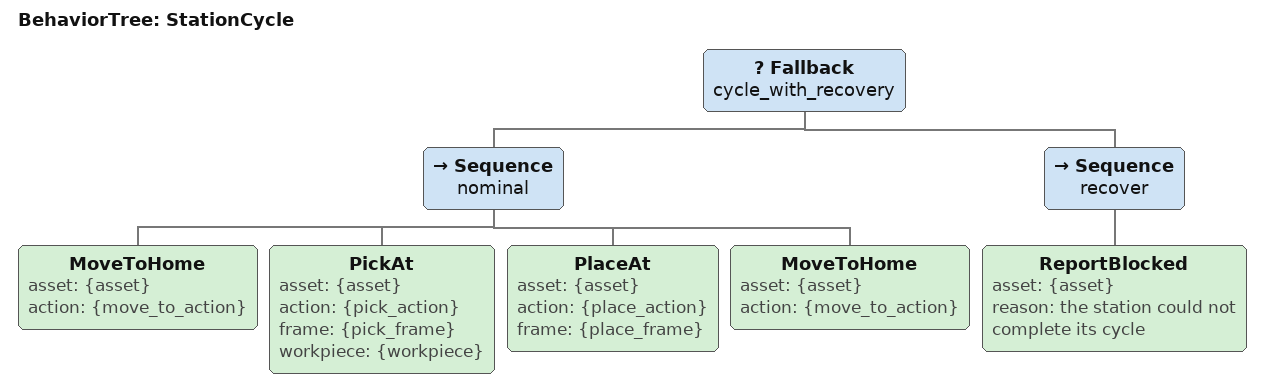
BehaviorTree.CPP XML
<?xml version="1.0"?>
<root BTCPP_format="4" main_tree_to_execute="StationCycle">

  <BehaviorTree ID="StationCycle">
    <Fallback name="cycle_with_recovery">

      <Sequence name="nominal">
        <MoveToHome asset="{asset}" action="{move_to_action}" />
        <PickAt     asset="{asset}" action="{pick_action}"  frame="{pick_frame}"
                    workpiece="{workpiece}" />
        <PlaceAt    asset="{asset}" action="{place_action}" frame="{place_frame}" />
        <MoveToHome asset="{asset}" action="{move_to_action}" />
      </Sequence>

      <Sequence name="recover">
        <ReportBlocked asset="{asset}" reason="the station could not complete its cycle" />
      </Sequence>

    </Fallback>
  </BehaviorTree>
</root>
